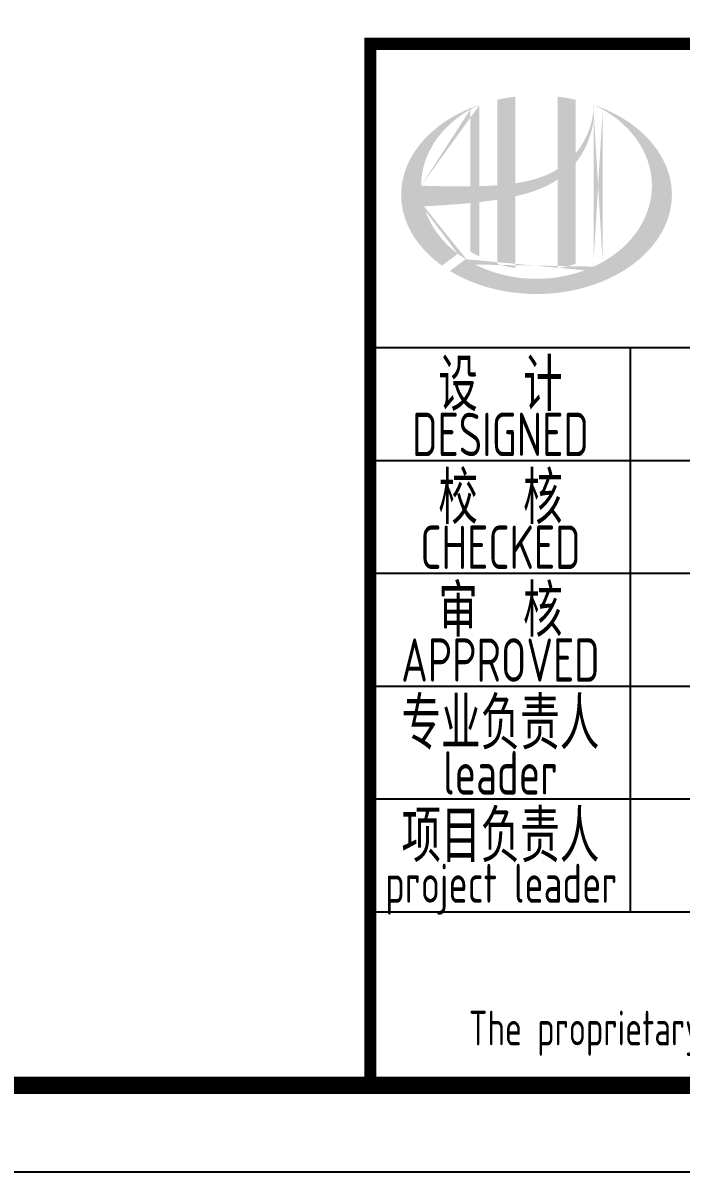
# Model space of a CAD drawing. Extents: x 5693218 to 11495510, y -728562 to -461276.
# Drawn here: x 5832069 to 5835861, y -503276 to -496656 of the extents above; entities that cross this region are included whole.
import ezdxf
from ezdxf.enums import TextEntityAlignment as Align

# ---------------------------------------------------------------- set-up
doc = ezdxf.new("R2010")
doc.units = 0
doc.header["$LTSCALE"] = 1000
doc.header["$MEASUREMENT"] = 0
doc.layers.get('0').update_dxf_attribs({"linetype": 'CONTINUOUS'})
doc.styles.add('AHD', font='sceie.shx', dxfattribs={"width": 0.7, "bigfont": 'sceic.shx'})

msp = doc.modelspace()

# ---------------------------------------------------------------- hatches: boundary and pattern name
h = msp.add_hatch(color=256)
edge = h.paths.add_edge_path()
edge.add_spline(control_points=[(5834907.3, -497654.8), (5834913.4, -497653.5), (5834919.5, -497652), (5834968.6, -497640.1), (5835011.2, -497627.2), (5835086.2, -497596), (5835119.1, -497579.1), (5835150, -497558.5)], knot_values=[61.629012, 61.629012, 61.629012, 61.629012, 63.330431, 63.330431, 75.353634, 75.353634, 85.398649, 85.398649, 85.398649, 85.398649], degree=3, periodic=0)
edge.add_line((5835150, -497558.5), (5835150, -498068.7))
edge.add_spline(control_points=[(5835150, -498068.7), (5835167.2, -498066), (5835184.2, -498062.6), (5835218.9, -498054.6), (5835236.6, -498049.7), (5835254, -498044.3)], knot_values=[4.908456, 4.908456, 4.908456, 4.908456, 4.992821, 4.992821, 5.083034, 5.083034, 5.083034, 5.083034], degree=3, periodic=0)
edge.add_line((5835254, -498044.3), (5835254, -497462.9))
edge.add_spline(control_points=[(5835254, -497462.9), (5835262.7, -497451.9), (5835270.9, -497440.6), (5835296.9, -497400.9), (5835312.6, -497370.9), (5835341.9, -497298.2), (5835353.1, -497254.4), (5835357.8, -497209.1), (5835357.9, -497207.8), (5835358, -497206.5)], knot_values=[97.991744, 97.991744, 97.991744, 97.991744, 101.64219, 101.64219, 110.337975, 110.337975, 121.934322, 121.934322, 122.270691, 122.270691, 122.270691, 122.270691], degree=3, periodic=0)
edge.add_line((5835358, -497206.5), (5835358, -497136.1))
edge.add_spline(control_points=[(5835358, -497136.1), (5835357.9, -497143.7), (5835357.6, -497151.4), (5835357, -497159.1)], knot_values=[126.194075, 126.194075, 126.194075, 126.194075, 128.396762, 128.396762, 128.396762, 128.396762], degree=3, periodic=0)
edge.add_spline(control_points=[(5835357, -497159.1), (5835356.5, -497165.3), (5835355.9, -497171.5), (5835355.1, -497177.7)], knot_values=[124.417049, 124.417049, 124.417049, 124.417049, 126.194075, 126.194075, 126.194075, 126.194075], degree=3, periodic=0)
edge.add_spline(control_points=[(5835355.1, -497177.7), (5835354, -497186.8), (5835352.5, -497196), (5835350.7, -497205.1)], knot_values=[121.80529, 121.80529, 121.80529, 121.80529, 124.417049, 124.417049, 124.417049, 124.417049], degree=3, periodic=0)
edge.add_spline(control_points=[(5835350.7, -497205.1), (5835348.3, -497217.2), (5835345.4, -497229.3), (5835341.9, -497241.4)], knot_values=[118.31574, 118.31574, 118.31574, 118.31574, 121.80529, 121.80529, 121.80529, 121.80529], degree=3, periodic=0)
edge.add_spline(control_points=[(5835341.9, -497241.4), (5835338.4, -497253.5), (5835334.4, -497265.5), (5835329.8, -497277.4)], knot_values=[114.795988, 114.795988, 114.795988, 114.795988, 118.31574, 118.31574, 118.31574, 118.31574], degree=3, periodic=0)
edge.add_spline(control_points=[(5835329.8, -497277.4), (5835325.3, -497289.1), (5835320.4, -497300.6), (5835314.9, -497311.9)], knot_values=[111.329641, 111.329641, 111.329641, 111.329641, 114.795988, 114.795988, 114.795988, 114.795988], degree=3, periodic=0)
edge.add_spline(control_points=[(5835314.9, -497311.9), (5835309.4, -497323.5), (5835303.4, -497334.8), (5835296.9, -497345.9)], knot_values=[107.79529, 107.79529, 107.79529, 107.79529, 111.329641, 111.329641, 111.329641, 111.329641], degree=3, periodic=0)
edge.add_spline(control_points=[(5835296.9, -497345.9), (5835290.6, -497356.7), (5835283.9, -497367.3), (5835276.8, -497377.5)], knot_values=[104.343579, 104.343579, 104.343579, 104.343579, 107.79529, 107.79529, 107.79529, 107.79529], degree=3, periodic=0)
edge.add_spline(control_points=[(5835276.8, -497377.5), (5835269.6, -497387.9), (5835262, -497398), (5835254, -497407.7)], knot_values=[100.8507, 100.8507, 100.8507, 100.8507, 104.343579, 104.343579, 104.343579, 104.343579], degree=3, periodic=0)
edge.add_line((5835254, -497407.7), (5835254, -497098.4))
edge.add_spline(control_points=[(5835254, -497098.4), (5835219.9, -497090.8), (5835185.2, -497085), (5835150, -497080.9)], knot_values=[4.423999, 4.423999, 4.423999, 4.423999, 4.558741, 4.558741, 4.558741, 4.558741], degree=3, periodic=0)
edge.add_line((5835150, -497080.9), (5835150, -497499))
edge.add_spline(control_points=[(5835150, -497499), (5835078, -497543.6), (5834993.9, -497566.8), (5834907.3, -497579.8)], knot_values=[63.246215, 63.246215, 63.246215, 63.246215, 87.689124, 87.689124, 87.689124, 87.689124], degree=3, periodic=0)
edge.add_line((5834907.3, -497579.8), (5834907.3, -497080.9))
edge.add_spline(control_points=[(5834907.3, -497080.9), (5834872.2, -497085), (5834837.4, -497090.8), (5834803.3, -497098.4)], knot_values=[4.866038, 4.866038, 4.866038, 4.866038, 5.000777, 5.000777, 5.000777, 5.000777], degree=3, periodic=0)
edge.add_line((5834803.3, -497098.4), (5834803.3, -497591.2))
edge.add_spline(control_points=[(5834803.3, -497591.2), (5834801.6, -497591.4), (5834766.7, -497594), (5834732.1, -497595.7), (5834699.3, -497596.8)], knot_values=[43.657356, 43.657356, 43.657356, 43.657356, 44.134253, 53.497092, 53.497092, 53.497092, 53.497092], degree=3, periodic=0)
edge.add_line((5834699.3, -497596.8), (5834699.3, -497127.7))
edge.add_spline(control_points=[(5834699.3, -497127.7), (5834682.3, -497133.5), (5834665.5, -497139.8), (5834649.1, -497146.5)], knot_values=[5.14157, 5.14157, 5.14157, 5.14157, 5.212921, 5.212921, 5.212921, 5.212921], degree=3, periodic=0)
edge.add_spline(control_points=[(5834649.1, -497146.5), (5834642.2, -497149.4), (5834635.4, -497152.3), (5834603.2, -497166.5), (5834578.6, -497178.7), (5834555.1, -497191.9)], knot_values=[5.212921, 5.212921, 5.212921, 5.212921, 5.24296, 5.24296, 5.355623, 5.355623, 5.355623, 5.355623], degree=3, periodic=0)
edge.add_spline(control_points=[(5834555.1, -497191.9), (5834540.3, -497200.3), (5834525.8, -497209), (5834511.8, -497218.1)], knot_values=[5.355623, 5.355623, 5.355623, 5.355623, 5.426974, 5.426974, 5.426974, 5.426974], degree=3, periodic=0)
edge.add_spline(control_points=[(5834511.8, -497218.1), (5834504.4, -497222.9), (5834497.1, -497227.9), (5834483.6, -497237.3), (5834477.4, -497241.9), (5834471.3, -497246.5)], knot_values=[5.426974, 5.426974, 5.426974, 5.426974, 5.464765, 5.464765, 5.498325, 5.498325, 5.498325, 5.498325], degree=3, periodic=0)
edge.add_spline(control_points=[(5834471.3, -497246.5), (5834445.2, -497266), (5834421.1, -497286.9), (5834399.2, -497308.9)], knot_values=[5.498325, 5.498325, 5.498325, 5.498325, 5.641027, 5.641027, 5.641027, 5.641027], degree=3, periodic=0)
edge.add_spline(control_points=[(5834399.2, -497308.9), (5834392.2, -497315.9), (5834385.5, -497323), (5834365, -497345.6), (5834352.1, -497361.4), (5834340.4, -497377.6)], knot_values=[5.641027, 5.641027, 5.641027, 5.641027, 5.686569, 5.686569, 5.783729, 5.783729, 5.783729, 5.783729], degree=3, periodic=0)
edge.add_spline(control_points=[(5834340.4, -497377.6), (5834325.2, -497398.4), (5834311.9, -497419.8), (5834298.8, -497444.7), (5834297.2, -497447.9), (5834295.6, -497451.1)], knot_values=[5.783729, 5.783729, 5.783729, 5.783729, 5.908374, 5.908374, 5.92643, 5.92643, 5.92643, 5.92643], degree=3, periodic=0)
edge.add_spline(control_points=[(5834295.6, -497451.1), (5834283.1, -497476.2), (5834273.1, -497501.9), (5834265.6, -497527.8)], knot_values=[5.92643, 5.92643, 5.92643, 5.92643, 6.069132, 6.069132, 6.069132, 6.069132], degree=3, periodic=0)
edge.add_spline(control_points=[(5834265.6, -497527.8), (5834262.4, -497538.9), (5834259.6, -497550.1), (5834254.2, -497576.2), (5834252, -497591.3), (5834250.5, -497606.3)], knot_values=[6.069132, 6.069132, 6.069132, 6.069132, 6.130179, 6.130179, 6.211834, 6.211834, 6.211834, 6.211834], degree=3, periodic=0)
edge.add_spline(control_points=[(5834250.5, -497606.3), (5834249.3, -497619.5), (5834248.7, -497632.7), (5834248.7, -497645.9)], knot_values=[6.211834, 6.211834, 6.211834, 6.211834, 6.283185, 6.283185, 6.283185, 6.283185], degree=3, periodic=0)
edge.add_spline(control_points=[(5834248.7, -497645.9), (5834248.7, -497655.2), (5834249, -497664.5), (5834249.6, -497673.9)], knot_values=[6.283185, 6.283185, 6.283185, 6.283185, 6.333655, 6.333655, 6.333655, 6.333655], degree=3, periodic=0)
edge.add_spline(control_points=[(5834249.6, -497673.9), (5834250.9, -497692.5), (5834253.4, -497711.1), (5834257.1, -497729.6)], knot_values=[6.333655, 6.333655, 6.333655, 6.333655, 6.434594, 6.434594, 6.434594, 6.434594], degree=3, periodic=0)
edge.add_spline(control_points=[(5834257.1, -497729.6), (5834257.4, -497730.9), (5834257.6, -497732.1), (5834261.6, -497750.6), (5834266.3, -497767.7), (5834272.2, -497784.8)], knot_values=[6.434594, 6.434594, 6.434594, 6.434594, 6.441278, 6.441278, 6.535532, 6.535532, 6.535532, 6.535532], degree=3, periodic=0)
edge.add_spline(control_points=[(5834272.2, -497784.8), (5834278.5, -497803), (5834286, -497821), (5834294.7, -497838.8)], knot_values=[6.535532, 6.535532, 6.535532, 6.535532, 6.636471, 6.636471, 6.636471, 6.636471], degree=3, periodic=0)
edge.add_spline(control_points=[(5834294.7, -497838.8), (5834296.9, -497843.3), (5834299.2, -497847.8), (5834308.6, -497865.4), (5834316.3, -497878.5), (5834324.6, -497891.3)], knot_values=[6.636471, 6.636471, 6.636471, 6.636471, 6.661894, 6.661894, 6.73741, 6.73741, 6.73741, 6.73741], degree=3, periodic=0)
edge.add_spline(control_points=[(5834324.6, -497891.3), (5834335.8, -497908.5), (5834348.2, -497925.3), (5834361.7, -497941.6)], knot_values=[6.73741, 6.73741, 6.73741, 6.73741, 6.838349, 6.838349, 6.838349, 6.838349], degree=3, periodic=0)
edge.add_spline(control_points=[(5834361.7, -497941.6), (5834367.6, -497948.8), (5834373.8, -497955.9), (5834388.3, -497971.8), (5834396.8, -497980.6), (5834405.7, -497989.3)], knot_values=[6.838349, 6.838349, 6.838349, 6.838349, 6.88251, 6.88251, 6.939288, 6.939288, 6.939288, 6.939288], degree=3, periodic=0)
edge.add_spline(control_points=[(5834405.7, -497989.3), (5834421.5, -498004.7), (5834438.4, -498019.5), (5834456.2, -498033.7)], knot_values=[6.939288, 6.939288, 6.939288, 6.939288, 7.040227, 7.040227, 7.040227, 7.040227], degree=3, periodic=0)
edge.add_spline(control_points=[(5834456.2, -498033.7), (5834465.2, -498040.8), (5834474.4, -498047.7), (5834483.8, -498054.5)], knot_values=[7.040227, 7.040227, 7.040227, 7.040227, 7.090696, 7.090696, 7.090696, 7.090696], degree=3, periodic=0)
edge.add_line((5834483.8, -498054.5), (5834575, -497986.1))
edge.add_ellipse((5835028.7, -497593.9), major_axis=(665, 0), ratio=0.806676, start_angle=192.81901, end_angle=226.98533, ccw=False)
edge.add_spline(control_points=[(5834380.2, -497712.9), (5834404.3, -497711.4), (5834428.3, -497710), (5834517, -497704.4), (5834581.8, -497700.1), (5834647.3, -497693.8)], knot_values=[11.398263, 11.398263, 11.398263, 11.398263, 18.40729, 18.40729, 37.18094, 37.18094, 37.18094, 37.18094], degree=3, periodic=0)
edge.add_line((5834647.3, -497693.8), (5834647.3, -497972.9))
edge.add_spline(control_points=[(5834647.3, -497972.9), (5834650.9, -497975.1), (5834654.5, -497977.3), (5834671.4, -497987.5), (5834685.2, -497995.1), (5834699.3, -498002.2)], knot_values=[4.049945, 4.049945, 4.049945, 4.049945, 4.072021, 4.072021, 4.153257, 4.153257, 4.153257, 4.153257], degree=3, periodic=0)
edge.add_line((5834699.3, -498002.2), (5834699.3, -497688.3))
edge.add_spline(control_points=[(5834699.3, -497688.3), (5834731.5, -497684.7), (5834763.9, -497680.4), (5834798.8, -497675.1), (5834801.1, -497674.7), (5834803.3, -497674.4)], knot_values=[42.135009, 42.135009, 42.135009, 42.135009, 51.307228, 51.307228, 51.948574, 51.948574, 51.948574, 51.948574], degree=3, periodic=0)
edge.add_line((5834803.3, -497674.4), (5834803.3, -498044.3))
edge.add_spline(control_points=[(5834803.3, -498044.3), (5834837, -498054.8), (5834871.8, -498063), (5834907.3, -498068.7)], knot_values=[4.34174, 4.34174, 4.34174, 4.34174, 4.516316, 4.516316, 4.516316, 4.516316], degree=3, periodic=0)
edge.add_line((5834907.3, -498068.7), (5834907.3, -497654.8))
edge = h.paths.add_edge_path(flags=16)
edge.add_ellipse((5835028.7, -497593.9), major_axis=(665, 0), ratio=0.806676, start_angle=124.98746, end_angle=179.99898, ccw=False)
edge.add_line((5834647.3, -497154.4), (5834647.3, -497598))
edge.add_spline(control_points=[(5834647.3, -497598), (5834552, -497599.3), (5834458, -497596.2), (5834363.6, -497593.9)], knot_values=[11.27373, 11.27373, 11.27373, 11.27373, 38.687513, 38.687513, 38.687513, 38.687513], degree=3, periodic=0)
edge = h.paths.add_edge_path()
edge.add_spline(control_points=[(5834529.8, -498085), (5834560.9, -498104), (5834594, -498121.3), (5834678.6, -498158.5), (5834731.9, -498176.4), (5834842.7, -498202.9), (5834900.1, -498211.6), (5835016.3, -498219.4), (5835074.9, -498218.5), (5835190.5, -498207), (5835247.4, -498196.5), (5835356.4, -498166.4), (5835408.5, -498146.9), (5835505.4, -498100), (5835550.2, -498072.7), (5835630.2, -498011.7), (5835665.4, -497978.1), (5835724.7, -497906.7), (5835748.8, -497868.8), (5835785.2, -497790.7), (5835797.5, -497750.4), (5835810, -497669.2), (5835810.3, -497628.3), (5835798.8, -497546.8), (5835787, -497506.3), (5835751.4, -497427.5), (5835727.6, -497389.3), (5835668.8, -497317.2), (5835633.8, -497283.2), (5835554, -497221.6), (5835509.2, -497193.9), (5835428, -497154.1), (5835393.7, -497139.9), (5835358, -497127.7)], knot_values=[0.886421, 0.886421, 0.886421, 0.886421, 1.040557, 1.040557, 1.261172, 1.261172, 1.481788, 1.481788, 1.702404, 1.702404, 1.92302, 1.92302, 2.143636, 2.143636, 2.364252, 2.364252, 2.584868, 2.584868, 2.805484, 2.805484, 3.026099, 3.026099, 3.246715, 3.246715, 3.46852, 3.46852, 3.690325, 3.690325, 3.91213, 3.91213, 4.133935, 4.133935, 4.283209, 4.283209, 4.283209, 4.283209], degree=3, periodic=0)
edge.add_line((5835358, -497127.7), (5835358, -497127.7))
edge.add_spline(control_points=[(5835358, -497127.8), (5835358, -497130.6), (5835358, -497133.3), (5835358, -497136.1)], knot_values=[128.396762, 128.396762, 128.396762, 128.396762, 129.192193, 129.192193, 129.192193, 129.192193], degree=3, periodic=0)
edge.add_line((5835358, -497136.1), (5835358, -498059.9))
edge.add_ellipse((5835028.7, -497593.9), major_axis=(665, 0), ratio=0.806676, start_angle=232.10542, end_angle=299.68334, ccw=False)
edge.add_line((5834620.2, -498017.2), (5834529.8, -498085))
edge = h.paths.add_edge_path(flags=16)
edge.add_ellipse((5835028.7, -497593.9), major_axis=(665, 0), ratio=0.806676, start_angle=304.98746, end_angle=415.01211, ccw=False)
edge.add_line((5835410, -498033.4), (5835410, -497154.4))
h = msp.add_hatch(color=256)
edge = h.paths.add_edge_path()
edge.add_spline(control_points=[(5834907.3, -497654.8), (5834913.4, -497653.5), (5834919.5, -497652), (5834968.6, -497640.1), (5835011.2, -497627.2), (5835086.2, -497596), (5835119.1, -497579.1), (5835150, -497558.5)], knot_values=[61.629012, 61.629012, 61.629012, 61.629012, 63.330431, 63.330431, 75.353634, 75.353634, 85.398649, 85.398649, 85.398649, 85.398649], degree=3, periodic=0)
edge.add_line((5835150, -497558.5), (5835150, -498068.7))
edge.add_spline(control_points=[(5835150, -498068.7), (5835167.2, -498066), (5835184.2, -498062.6), (5835218.9, -498054.6), (5835236.6, -498049.7), (5835254, -498044.3)], knot_values=[4.908456, 4.908456, 4.908456, 4.908456, 4.992821, 4.992821, 5.083034, 5.083034, 5.083034, 5.083034], degree=3, periodic=0)
edge.add_line((5835254, -498044.3), (5835254, -497462.9))
edge.add_spline(control_points=[(5835254, -497462.9), (5835262.7, -497451.9), (5835270.9, -497440.6), (5835296.9, -497400.9), (5835312.6, -497370.9), (5835341.9, -497298.2), (5835353.1, -497254.4), (5835357.8, -497209.1), (5835357.9, -497207.8), (5835358, -497206.5)], knot_values=[97.991744, 97.991744, 97.991744, 97.991744, 101.64219, 101.64219, 110.337975, 110.337975, 121.934322, 121.934322, 122.270691, 122.270691, 122.270691, 122.270691], degree=3, periodic=0)
edge.add_line((5835358, -497206.5), (5835358, -497136.1))
edge.add_spline(control_points=[(5835358, -497136.1), (5835357.9, -497143.7), (5835357.6, -497151.4), (5835357, -497159.1)], knot_values=[126.194075, 126.194075, 126.194075, 126.194075, 128.396762, 128.396762, 128.396762, 128.396762], degree=3, periodic=0)
edge.add_spline(control_points=[(5835357, -497159.1), (5835356.5, -497165.3), (5835355.9, -497171.5), (5835355.1, -497177.7)], knot_values=[124.417049, 124.417049, 124.417049, 124.417049, 126.194075, 126.194075, 126.194075, 126.194075], degree=3, periodic=0)
edge.add_spline(control_points=[(5835355.1, -497177.7), (5835354, -497186.8), (5835352.5, -497196), (5835350.7, -497205.1)], knot_values=[121.80529, 121.80529, 121.80529, 121.80529, 124.417049, 124.417049, 124.417049, 124.417049], degree=3, periodic=0)
edge.add_spline(control_points=[(5835350.7, -497205.1), (5835348.3, -497217.2), (5835345.4, -497229.3), (5835341.9, -497241.4)], knot_values=[118.31574, 118.31574, 118.31574, 118.31574, 121.80529, 121.80529, 121.80529, 121.80529], degree=3, periodic=0)
edge.add_spline(control_points=[(5835341.9, -497241.4), (5835338.4, -497253.5), (5835334.4, -497265.5), (5835329.8, -497277.4)], knot_values=[114.795988, 114.795988, 114.795988, 114.795988, 118.31574, 118.31574, 118.31574, 118.31574], degree=3, periodic=0)
edge.add_spline(control_points=[(5835329.8, -497277.4), (5835325.3, -497289.1), (5835320.4, -497300.6), (5835314.9, -497311.9)], knot_values=[111.329641, 111.329641, 111.329641, 111.329641, 114.795988, 114.795988, 114.795988, 114.795988], degree=3, periodic=0)
edge.add_spline(control_points=[(5835314.9, -497311.9), (5835309.4, -497323.5), (5835303.4, -497334.8), (5835296.9, -497345.9)], knot_values=[107.79529, 107.79529, 107.79529, 107.79529, 111.329641, 111.329641, 111.329641, 111.329641], degree=3, periodic=0)
edge.add_spline(control_points=[(5835296.9, -497345.9), (5835290.6, -497356.7), (5835283.9, -497367.3), (5835276.8, -497377.5)], knot_values=[104.343579, 104.343579, 104.343579, 104.343579, 107.79529, 107.79529, 107.79529, 107.79529], degree=3, periodic=0)
edge.add_spline(control_points=[(5835276.8, -497377.5), (5835269.6, -497387.9), (5835262, -497398), (5835254, -497407.7)], knot_values=[100.8507, 100.8507, 100.8507, 100.8507, 104.343579, 104.343579, 104.343579, 104.343579], degree=3, periodic=0)
edge.add_line((5835254, -497407.7), (5835254, -497098.4))
edge.add_spline(control_points=[(5835254, -497098.4), (5835219.9, -497090.8), (5835185.2, -497085), (5835150, -497080.9)], knot_values=[4.423999, 4.423999, 4.423999, 4.423999, 4.558741, 4.558741, 4.558741, 4.558741], degree=3, periodic=0)
edge.add_line((5835150, -497080.9), (5835150, -497499))
edge.add_spline(control_points=[(5835150, -497499), (5835078, -497543.6), (5834993.9, -497566.8), (5834907.3, -497579.8)], knot_values=[63.246215, 63.246215, 63.246215, 63.246215, 87.689124, 87.689124, 87.689124, 87.689124], degree=3, periodic=0)
edge.add_line((5834907.3, -497579.8), (5834907.3, -497080.9))
edge.add_spline(control_points=[(5834907.3, -497080.9), (5834872.2, -497085), (5834837.4, -497090.8), (5834803.3, -497098.4)], knot_values=[4.866038, 4.866038, 4.866038, 4.866038, 5.000777, 5.000777, 5.000777, 5.000777], degree=3, periodic=0)
edge.add_line((5834803.3, -497098.4), (5834803.3, -497591.2))
edge.add_spline(control_points=[(5834803.3, -497591.2), (5834801.6, -497591.4), (5834766.7, -497594), (5834732.1, -497595.7), (5834699.3, -497596.8)], knot_values=[43.657356, 43.657356, 43.657356, 43.657356, 44.134253, 53.497092, 53.497092, 53.497092, 53.497092], degree=3, periodic=0)
edge.add_line((5834699.3, -497596.8), (5834699.3, -497127.7))
edge.add_spline(control_points=[(5834699.3, -497127.7), (5834682.3, -497133.5), (5834665.5, -497139.8), (5834649.1, -497146.5)], knot_values=[5.14157, 5.14157, 5.14157, 5.14157, 5.212921, 5.212921, 5.212921, 5.212921], degree=3, periodic=0)
edge.add_spline(control_points=[(5834649.1, -497146.5), (5834642.2, -497149.4), (5834635.4, -497152.3), (5834603.2, -497166.5), (5834578.6, -497178.7), (5834555.1, -497191.9)], knot_values=[5.212921, 5.212921, 5.212921, 5.212921, 5.24296, 5.24296, 5.355623, 5.355623, 5.355623, 5.355623], degree=3, periodic=0)
edge.add_spline(control_points=[(5834555.1, -497191.9), (5834540.3, -497200.3), (5834525.8, -497209), (5834511.8, -497218.1)], knot_values=[5.355623, 5.355623, 5.355623, 5.355623, 5.426974, 5.426974, 5.426974, 5.426974], degree=3, periodic=0)
edge.add_spline(control_points=[(5834511.8, -497218.1), (5834504.4, -497222.9), (5834497.1, -497227.9), (5834483.6, -497237.3), (5834477.4, -497241.9), (5834471.3, -497246.5)], knot_values=[5.426974, 5.426974, 5.426974, 5.426974, 5.464765, 5.464765, 5.498325, 5.498325, 5.498325, 5.498325], degree=3, periodic=0)
edge.add_spline(control_points=[(5834471.3, -497246.5), (5834445.2, -497266), (5834421.1, -497286.9), (5834399.2, -497308.9)], knot_values=[5.498325, 5.498325, 5.498325, 5.498325, 5.641027, 5.641027, 5.641027, 5.641027], degree=3, periodic=0)
edge.add_spline(control_points=[(5834399.2, -497308.9), (5834392.2, -497315.9), (5834385.5, -497323), (5834365, -497345.6), (5834352.1, -497361.4), (5834340.4, -497377.6)], knot_values=[5.641027, 5.641027, 5.641027, 5.641027, 5.686569, 5.686569, 5.783729, 5.783729, 5.783729, 5.783729], degree=3, periodic=0)
edge.add_spline(control_points=[(5834340.4, -497377.6), (5834325.2, -497398.4), (5834311.9, -497419.8), (5834298.8, -497444.7), (5834297.2, -497447.9), (5834295.6, -497451.1)], knot_values=[5.783729, 5.783729, 5.783729, 5.783729, 5.908374, 5.908374, 5.92643, 5.92643, 5.92643, 5.92643], degree=3, periodic=0)
edge.add_spline(control_points=[(5834295.6, -497451.1), (5834283.1, -497476.2), (5834273.1, -497501.9), (5834265.6, -497527.8)], knot_values=[5.92643, 5.92643, 5.92643, 5.92643, 6.069132, 6.069132, 6.069132, 6.069132], degree=3, periodic=0)
edge.add_spline(control_points=[(5834265.6, -497527.8), (5834262.4, -497538.9), (5834259.6, -497550.1), (5834254.2, -497576.2), (5834252, -497591.3), (5834250.5, -497606.3)], knot_values=[6.069132, 6.069132, 6.069132, 6.069132, 6.130179, 6.130179, 6.211834, 6.211834, 6.211834, 6.211834], degree=3, periodic=0)
edge.add_spline(control_points=[(5834250.5, -497606.3), (5834249.3, -497619.5), (5834248.7, -497632.7), (5834248.7, -497645.9)], knot_values=[6.211834, 6.211834, 6.211834, 6.211834, 6.283185, 6.283185, 6.283185, 6.283185], degree=3, periodic=0)
edge.add_spline(control_points=[(5834248.7, -497645.9), (5834248.7, -497655.2), (5834249, -497664.5), (5834249.6, -497673.9)], knot_values=[6.283185, 6.283185, 6.283185, 6.283185, 6.333655, 6.333655, 6.333655, 6.333655], degree=3, periodic=0)
edge.add_spline(control_points=[(5834249.6, -497673.9), (5834250.9, -497692.5), (5834253.4, -497711.1), (5834257.1, -497729.6)], knot_values=[6.333655, 6.333655, 6.333655, 6.333655, 6.434594, 6.434594, 6.434594, 6.434594], degree=3, periodic=0)
edge.add_spline(control_points=[(5834257.1, -497729.6), (5834257.4, -497730.9), (5834257.6, -497732.1), (5834261.6, -497750.6), (5834266.3, -497767.7), (5834272.2, -497784.8)], knot_values=[6.434594, 6.434594, 6.434594, 6.434594, 6.441278, 6.441278, 6.535532, 6.535532, 6.535532, 6.535532], degree=3, periodic=0)
edge.add_spline(control_points=[(5834272.2, -497784.8), (5834278.5, -497803), (5834286, -497821), (5834294.7, -497838.8)], knot_values=[6.535532, 6.535532, 6.535532, 6.535532, 6.636471, 6.636471, 6.636471, 6.636471], degree=3, periodic=0)
edge.add_spline(control_points=[(5834294.7, -497838.8), (5834296.9, -497843.3), (5834299.2, -497847.8), (5834308.6, -497865.4), (5834316.3, -497878.5), (5834324.6, -497891.3)], knot_values=[6.636471, 6.636471, 6.636471, 6.636471, 6.661894, 6.661894, 6.73741, 6.73741, 6.73741, 6.73741], degree=3, periodic=0)
edge.add_spline(control_points=[(5834324.6, -497891.3), (5834335.8, -497908.5), (5834348.2, -497925.3), (5834361.7, -497941.6)], knot_values=[6.73741, 6.73741, 6.73741, 6.73741, 6.838349, 6.838349, 6.838349, 6.838349], degree=3, periodic=0)
edge.add_spline(control_points=[(5834361.7, -497941.6), (5834367.6, -497948.8), (5834373.8, -497955.9), (5834388.3, -497971.8), (5834396.8, -497980.6), (5834405.7, -497989.3)], knot_values=[6.838349, 6.838349, 6.838349, 6.838349, 6.88251, 6.88251, 6.939288, 6.939288, 6.939288, 6.939288], degree=3, periodic=0)
edge.add_spline(control_points=[(5834405.7, -497989.3), (5834421.5, -498004.7), (5834438.4, -498019.5), (5834456.2, -498033.7)], knot_values=[6.939288, 6.939288, 6.939288, 6.939288, 7.040227, 7.040227, 7.040227, 7.040227], degree=3, periodic=0)
edge.add_spline(control_points=[(5834456.2, -498033.7), (5834465.2, -498040.8), (5834474.4, -498047.7), (5834483.8, -498054.5)], knot_values=[7.040227, 7.040227, 7.040227, 7.040227, 7.090696, 7.090696, 7.090696, 7.090696], degree=3, periodic=0)
edge.add_line((5834483.8, -498054.5), (5834575, -497986.1))
edge.add_ellipse((5835028.7, -497593.9), major_axis=(665, 0), ratio=0.806676, start_angle=192.81901, end_angle=226.98533, ccw=False)
edge.add_spline(control_points=[(5834380.2, -497712.9), (5834404.3, -497711.4), (5834428.3, -497710), (5834517, -497704.4), (5834581.8, -497700.1), (5834647.3, -497693.8)], knot_values=[11.398263, 11.398263, 11.398263, 11.398263, 18.40729, 18.40729, 37.18094, 37.18094, 37.18094, 37.18094], degree=3, periodic=0)
edge.add_line((5834647.3, -497693.8), (5834647.3, -497972.9))
edge.add_spline(control_points=[(5834647.3, -497972.9), (5834650.9, -497975.1), (5834654.5, -497977.3), (5834671.4, -497987.5), (5834685.2, -497995.1), (5834699.3, -498002.2)], knot_values=[4.049945, 4.049945, 4.049945, 4.049945, 4.072021, 4.072021, 4.153257, 4.153257, 4.153257, 4.153257], degree=3, periodic=0)
edge.add_line((5834699.3, -498002.2), (5834699.3, -497688.3))
edge.add_spline(control_points=[(5834699.3, -497688.3), (5834731.5, -497684.7), (5834763.9, -497680.4), (5834798.8, -497675.1), (5834801.1, -497674.7), (5834803.3, -497674.4)], knot_values=[42.135009, 42.135009, 42.135009, 42.135009, 51.307228, 51.307228, 51.948574, 51.948574, 51.948574, 51.948574], degree=3, periodic=0)
edge.add_line((5834803.3, -497674.4), (5834803.3, -498044.3))
edge.add_spline(control_points=[(5834803.3, -498044.3), (5834837, -498054.8), (5834871.8, -498063), (5834907.3, -498068.7)], knot_values=[4.34174, 4.34174, 4.34174, 4.34174, 4.516316, 4.516316, 4.516316, 4.516316], degree=3, periodic=0)
edge.add_line((5834907.3, -498068.7), (5834907.3, -497654.8))
edge = h.paths.add_edge_path(flags=16)
edge.add_ellipse((5835028.7, -497593.9), major_axis=(665, 0), ratio=0.806676, start_angle=124.98746, end_angle=179.99898, ccw=False)
edge.add_line((5834647.3, -497154.4), (5834647.3, -497598))
edge.add_spline(control_points=[(5834647.3, -497598), (5834552, -497599.3), (5834458, -497596.2), (5834363.6, -497593.9)], knot_values=[11.27373, 11.27373, 11.27373, 11.27373, 38.687513, 38.687513, 38.687513, 38.687513], degree=3, periodic=0)
edge = h.paths.add_edge_path()
edge.add_spline(control_points=[(5834529.8, -498085), (5834560.9, -498104), (5834594, -498121.3), (5834678.6, -498158.5), (5834731.9, -498176.4), (5834842.7, -498202.9), (5834900.1, -498211.6), (5835016.3, -498219.4), (5835074.9, -498218.5), (5835190.5, -498207), (5835247.4, -498196.5), (5835356.4, -498166.4), (5835408.5, -498146.9), (5835505.4, -498100), (5835550.2, -498072.7), (5835630.2, -498011.7), (5835665.4, -497978.1), (5835724.7, -497906.7), (5835748.8, -497868.8), (5835785.2, -497790.7), (5835797.5, -497750.4), (5835810, -497669.2), (5835810.3, -497628.3), (5835798.8, -497546.8), (5835787, -497506.3), (5835751.4, -497427.5), (5835727.6, -497389.3), (5835668.8, -497317.2), (5835633.8, -497283.2), (5835554, -497221.6), (5835509.2, -497193.9), (5835428, -497154.1), (5835393.7, -497139.9), (5835358, -497127.7)], knot_values=[0.886421, 0.886421, 0.886421, 0.886421, 1.040557, 1.040557, 1.261172, 1.261172, 1.481788, 1.481788, 1.702404, 1.702404, 1.92302, 1.92302, 2.143636, 2.143636, 2.364252, 2.364252, 2.584868, 2.584868, 2.805484, 2.805484, 3.026099, 3.026099, 3.246715, 3.246715, 3.46852, 3.46852, 3.690325, 3.690325, 3.91213, 3.91213, 4.133935, 4.133935, 4.283209, 4.283209, 4.283209, 4.283209], degree=3, periodic=0)
edge.add_line((5835358, -497127.7), (5835358, -497127.7))
edge.add_spline(control_points=[(5835358, -497127.8), (5835358, -497130.6), (5835358, -497133.3), (5835358, -497136.1)], knot_values=[128.396762, 128.396762, 128.396762, 128.396762, 129.192193, 129.192193, 129.192193, 129.192193], degree=3, periodic=0)
edge.add_line((5835358, -497136.1), (5835358, -498059.9))
edge.add_ellipse((5835028.7, -497593.9), major_axis=(665, 0), ratio=0.806676, start_angle=232.10542, end_angle=299.68334, ccw=False)
edge.add_line((5834620.2, -498017.2), (5834529.8, -498085))
edge = h.paths.add_edge_path(flags=16)
edge.add_ellipse((5835028.7, -497593.9), major_axis=(665, 0), ratio=0.806676, start_angle=304.98746, end_angle=415.01211, ccw=False)
edge.add_line((5835410, -498033.4), (5835410, -497154.4))

# ---------------------------------------------------------------- linework, layer by layer
for p, q in [((5834070.8, -498526.5), (5852070.8, -498526.5)), ((5835570.8, -501776.5), (5835570.8, -498526.5)), ((5834070.8, -499176.5), (5839570.8, -499176.5)), ((5834070.8, -499826.5), (5839570.8, -499826.5)), ((5834070.8, -500476.5), (5839570.8, -500476.5)), ((5834070.8, -501126.5), (5852070.8, -501126.5)), ((5834070.8, -501776.5), (5852070.8, -501776.5)), ((5834070.8, -502776.5), (5852070.8, -502776.5)), ((5852570.8, -503276.5), (5810570.8, -503276.5))]:
    msp.add_line(p, q)
at = {"color": 0, "const_width": 100}
msp.add_lwpolyline([(5852070.8, -502776.5), (5813070.8, -502776.5), (5813070.8, -474076.5), (5852070.8, -474076.5)], close=True, dxfattribs=at)
at = {"const_width": 70}
msp.add_lwpolyline([(5834070.8, -496776.5), (5834070.8, -502776.5)], dxfattribs=at)
msp.add_lwpolyline([(5852070.8, -496776.5, 70, 70, 0), (5834070.8, -496776.5, 70, 70, 0), (5834070.8, -502776.5, 0, 0, 0)], format="xyseb")

# ---------------------------------------------------------------- texts
at = {"style": 'AHD', "width": 0.8}
for s, height, p in [('设  计', 300, (5834820.8, -498726.5)), ('设  计', 300, (5834820.8, -498726.5)), ('DESIGNED', 250, (5834820.8, -499026.5)), ('DESIGNED', 250, (5834820.8, -499026.5)), ('校  核', 300, (5834820.8, -499376.5)), ('校  核', 300, (5834820.8, -499376.5)), ('CHECKED', 250, (5834820.8, -499676.5)), ('CHECKED', 250, (5834820.8, -499676.5)), ('审  核', 300, (5834820.8, -500026.5)), ('审  核', 300, (5834820.8, -500026.5)), ('APPROVED', 250, (5834820.8, -500326.5)), ('APPROVED', 250, (5834820.8, -500326.5)), ('专业负责人', 300, (5834820.8, -500676.5)), ('leader', 250, (5834820.8, -500976.5)), ('项目负责人', 300, (5834820.8, -501326.5)), ('project leader', 225, (5834824.9, -501646.5)), ('The proprietary right of this document belongs to Anhui Huadong Chemical And Medical Engineering  Co.,Ltd.  and any replication or transfer to the 3rd. side is forbidden without its permission. ', 200, (5843070.8, -502476.5)), ('The proprietary right of this document belongs to Anhui Huadong Chemical And Medical Engineering  Co.,Ltd.  and any replication or transfer to the 3rd. side is forbidden without its permission. ', 200, (5843070.8, -502476.5))]:
    msp.add_text(s, height=height, dxfattribs=at).set_placement(p, align=Align.MIDDLE)

doc.saveas('drawing.dxf')
